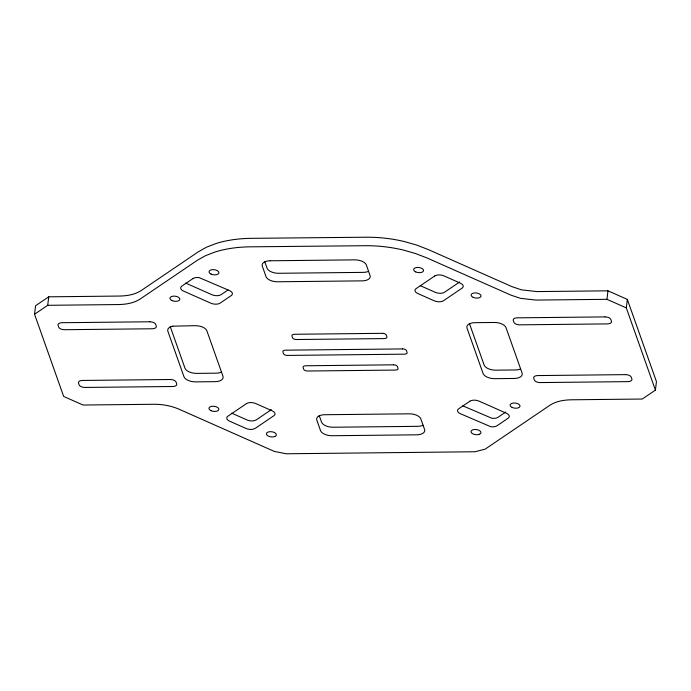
<?xml version="1.0" encoding="UTF-8"?>
<svg xmlns="http://www.w3.org/2000/svg" width="691" height="691" viewBox="0 0 691 691"><rect width="100%" height="100%" fill="white"/><g stroke="black" fill="none" stroke-linecap="round" stroke-linejoin="round"><path stroke-width="1.04" d="M34.55 314.232L35.578 305.742L48.741 296.819L119.811 296.05C127.127 295.869 134.71 294.686 140.981 290.686L198.395 251.766L206.549 247.179L216.214 243.465A83.188 42.894 6.9 0 1 251.628 238.335L365.902 237.22A83.188 42.894 6.9 0 1 404.494 241.591L416.638 245.063L427.919 249.416L512.1 286.705L521.472 289.84L536.907 291.585L607.976 290.825L627.333 299.402L656.45 381.622L655.422 390.113L642.259 399.035L571.189 399.795C563.873 399.985 556.29 401.169 550.019 405.168L485.125 449.167L474.898 451.759L286.316 453.78L274.344 451.422L178.9 409.141C171.083 405.79 162.575 404.261 154.093 404.27L83.024 405.03L63.667 396.453L34.55 314.232L47.714 305.31L118.774 304.55C126.099 304.36 133.683 303.176 139.953 299.177L197.358 260.257L205.521 255.67L215.186 251.965A83.188 42.894 6.9 0 1 250.6 246.825L364.874 245.711A83.188 42.894 6.9 0 1 403.466 250.082L415.611 253.554L426.891 257.907L511.072 295.195L520.444 298.331L535.879 300.075L606.948 299.315L626.305 307.892L655.422 390.113M47.714 305.31L48.741 296.819M606.948 299.315L607.976 290.825M626.305 307.892L627.333 299.402M228.004 289.978L221.146 294.634A6.651 3.429 6.9 0 1 211.947 294.729L185.559 283.042M271.313 409.659L256.266 419.869L253.977 420.75A6.651 3.429 6.9 0 1 247.067 419.964L231.615 413.123M459.619 282.006L444.529 292.233A6.651 3.429 6.9 0 1 435.33 292.336L420.232 285.651M505.769 412.035L498.038 417.278A6.66 3.429 6.9 0 1 491.733 418.202L462.797 405.842M270.19 260.775L354.725 259.868A9.985 5.148 6.9 0 1 362.17 261.336L363.388 261.949A9.985 5.148 6.9 0 1 366.342 265.016L370.056 275.51A9.985 5.148 6.9 0 1 369.288 278.62L368.519 279.25A9.985 5.148 6.9 0 1 362.162 280.866L277.627 281.773A9.985 5.148 6.9 0 1 270.181 280.304L268.972 279.691A9.985 5.148 6.9 0 1 266.018 276.625L262.295 266.13A9.985 5.148 6.9 0 1 263.064 263.021L263.841 262.39A9.985 5.148 6.9 0 1 270.19 260.775M469.422 323.509L484.123 365.029A9.985 5.148 6.9 0 0 495.741 370.177L515.244 369.97A9.985 5.148 6.9 0 0 520.625 368.899M264.662 261.405L267.046 268.134A9.985 5.148 6.9 0 0 270 271.2L271.218 271.813A9.985 5.148 6.9 0 0 278.654 273.282L363.19 272.375A9.985 5.148 6.9 0 0 368.571 271.313M319.233 415.524L321.565 422.089A9.985 5.148 6.9 0 0 324.52 425.155L325.729 425.768A9.985 5.148 6.9 0 0 333.174 427.237L417.71 426.33A9.985 5.148 6.9 0 0 423.091 425.267M170.288 326.713L184.998 368.234A9.985 5.148 6.9 0 0 196.607 373.382L216.119 373.175A9.985 5.148 6.9 0 0 221.491 372.103M318.361 416.345L317.584 416.984A9.985 5.148 6.9 0 0 316.815 420.085L320.529 430.579A9.985 5.148 6.9 0 0 323.492 433.646L324.701 434.259A9.985 5.148 6.9 0 0 332.146 435.727L416.682 434.82A9.985 5.148 6.9 0 0 423.03 433.205L423.808 432.575A9.985 5.148 6.9 0 0 424.576 429.465L420.862 418.971A9.985 5.148 6.9 0 0 417.908 415.904L416.69 415.291A9.985 5.148 6.9 0 0 409.245 413.823L324.71 414.73A9.985 5.148 6.9 0 0 318.361 416.345M192.962 278.577L181.802 286.143A6.651 3.429 6.9 0 0 183.547 291.092L210.919 303.219A6.651 3.429 6.9 0 0 220.118 303.124L231.286 295.549A6.66 3.429 6.9 0 0 229.533 290.6L199.267 277.652A6.651 3.429 6.9 0 0 192.962 278.577M246.471 403.613L227.866 416.232A6.66 3.429 6.9 0 0 229.619 421.182L246.039 428.455A6.651 3.429 6.9 0 0 252.949 429.241L255.238 428.36L273.843 415.74A6.66 3.429 6.9 0 0 274.871 413.244L274.603 412.7A6.66 3.429 6.9 0 0 272.09 410.791L255.67 403.518A6.66 3.429 6.9 0 0 246.471 403.613M434.734 275.985L416.129 288.605A6.66 3.429 6.9 0 0 417.874 293.554L434.302 300.827A6.651 3.429 6.9 0 0 443.492 300.732L462.106 288.112A6.651 3.429 6.9 0 0 460.353 283.163L443.933 275.89A6.66 3.429 6.9 0 0 437.023 275.104L434.734 275.985M469.854 401.221L458.686 408.796A6.651 3.429 6.9 0 0 457.546 410.739L457.658 411.292A6.651 3.429 6.9 0 0 460.439 413.745L490.705 426.692A6.66 3.429 6.9 0 0 497.01 425.768L508.17 418.193A6.651 3.429 6.9 0 0 506.417 413.253L479.053 401.125A6.66 3.429 6.9 0 0 469.854 401.221M274.871 436.444L274.223 436.669A4.992 2.574 6.9 0 1 270.207 436.712L269.412 436.505A4.992 2.574 6.9 0 1 267.097 432.601A4.992 2.574 6.9 0 1 274.413 432.523A4.992 2.574 6.9 0 1 274.871 436.444M479.494 434.25L478.846 434.475A4.992 2.574 6.9 0 1 474.829 434.518L474.026 434.311A4.992 2.574 6.9 0 1 471.711 430.407A4.992 2.574 6.9 0 1 479.036 430.329A4.992 2.574 6.9 0 1 479.494 434.25M172.888 326.169L171.532 326.506A9.985 5.148 6.9 0 0 167.861 331.239L183.97 376.725A9.985 5.148 6.9 0 0 195.579 381.873L215.091 381.665A9.985 5.148 6.9 0 0 222.986 376.31L206.877 330.825A9.985 5.148 6.9 0 0 195.259 325.677L172.888 326.169M149.817 321.773L62.035 322.714A4.992 2.574 6.9 0 0 58.087 325.392L58.709 327.145A4.992 2.574 6.9 0 0 64.513 329.711L152.296 328.769A4.992 2.574 6.9 0 0 156.244 326.1L155.63 324.347A4.992 2.574 6.9 0 0 149.817 321.773M605.014 316.901L517.231 317.834A4.992 2.574 6.9 0 0 513.283 320.512L513.897 322.265A4.992 2.574 6.9 0 0 519.71 324.839L607.493 323.898A4.992 2.574 6.9 0 0 611.44 321.22L610.818 319.467A4.992 2.574 6.9 0 0 605.014 316.901M494.393 322.472L474.881 322.68A9.985 5.148 6.9 0 0 466.986 328.035L483.095 373.52A9.985 5.148 6.9 0 0 494.704 378.668L514.216 378.461A9.985 5.148 6.9 0 0 522.111 373.105L506.002 327.62A9.985 5.148 6.9 0 0 494.393 322.472M382.373 333.33L294.591 334.271A3.325 1.719 6.9 0 0 291.956 336.059L292.578 337.804A3.325 1.719 6.9 0 0 296.448 339.523L384.231 338.581A3.325 1.719 6.9 0 0 386.865 336.793L386.243 335.049A3.325 1.719 6.9 0 0 382.373 333.33M402.585 348.92L285.53 350.173A3.325 1.719 6.9 0 0 282.895 351.961L283.517 353.706A3.325 1.719 6.9 0 0 287.387 355.424L404.442 354.172A3.325 1.719 6.9 0 0 407.068 352.384L406.455 350.639A3.325 1.719 6.9 0 0 402.585 348.92M393.525 364.822L305.742 365.764A3.325 1.719 6.9 0 0 303.107 367.552L303.729 369.296A3.325 1.719 6.9 0 0 307.599 371.015L395.382 370.074A3.325 1.719 6.9 0 0 398.016 368.286L397.394 366.541A3.325 1.719 6.9 0 0 393.525 364.822M170.262 379.506L82.479 380.447A4.992 2.574 6.9 0 0 78.532 383.125L79.145 384.878A4.992 2.574 6.9 0 0 84.958 387.444L172.741 386.502A4.992 2.574 6.9 0 0 176.689 383.833L176.075 382.08A4.992 2.574 6.9 0 0 170.262 379.506M625.459 374.634L537.676 375.576A4.992 2.574 6.9 0 0 533.728 378.245L534.342 379.998A4.992 2.574 6.9 0 0 540.155 382.572L627.938 381.631A4.992 2.574 6.9 0 0 631.885 378.953L631.263 377.2A4.992 2.574 6.9 0 0 625.459 374.634M171.964 300.559A4.992 2.574 6.9 0 0 179.833 299.453A4.992 2.574 6.9 0 0 172.897 296.189A4.992 2.574 6.9 0 0 171.964 300.559M211.049 274.068A4.992 2.574 6.9 0 0 218.917 272.954A4.992 2.574 6.9 0 0 211.982 269.697A4.992 2.574 6.9 0 0 211.049 274.068M415.662 271.874A4.992 2.574 6.9 0 0 423.54 270.768A4.992 2.574 6.9 0 0 416.604 267.503A4.992 2.574 6.9 0 0 415.662 271.874M473.145 297.337A4.992 2.574 6.9 0 0 481.014 296.223A4.992 2.574 6.9 0 0 474.078 292.967A4.992 2.574 6.9 0 0 473.145 297.337M210.954 410.661A4.992 2.574 6.9 0 0 218.822 409.556A4.992 2.574 6.9 0 0 211.887 406.291A4.992 2.574 6.9 0 0 210.954 410.661M512.135 407.44A4.992 2.574 6.9 0 0 520.003 406.325A4.992 2.574 6.9 0 0 513.067 403.06A4.992 2.574 6.9 0 0 512.135 407.44"/></g></svg>
